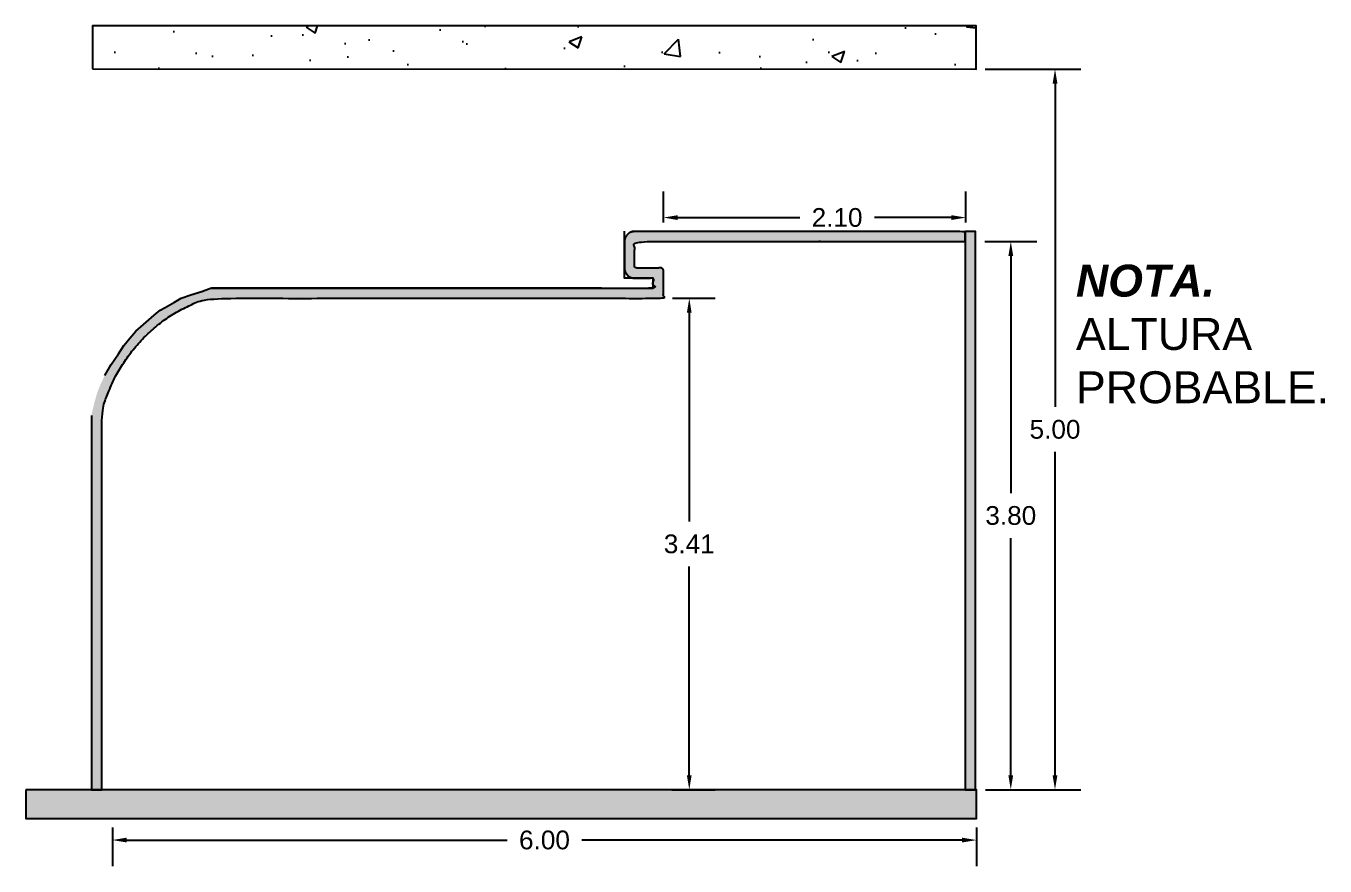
# Model space of a CAD drawing. Header units: millimetres. Extents: x 1966.2 to 2014.6, y 1502.1 to 1522.8.
# Drawn here: x 1966.19 to 1975.21, y 1509.54 to 1515.37 of the extents above; entities that cross this region are included whole.
import ezdxf

# ---------------------------------------------------------------- set-up
doc = ezdxf.new("R2010")
doc.units = ezdxf.units.MM
doc.layers.add('LOSA', color=250, linetype='Continuous')
doc.layers.add('MEDIDAS', color=252, linetype='Continuous')
doc.layers.add('MURO TABLAROKA', color=253, linetype='Continuous', lineweight=25)
doc.layers.add('NIVEL DE PISO', color=250, linetype='Continuous', lineweight=18)
doc.styles.get("Standard").update_dxf_attribs({"font": 'arial.ttf'})
doc.dimstyles.get("Standard").update_dxf_attribs({"dimtxt": 0.13, "dimasz": 0.1, "dimexe": 0.18, "dimexo": 0.0625, "dimgap": 0.09, "dimtad": 0, "dimtih": 1, "dimtoh": 1, "dimzin": 0, "dimdsep": 46, "dimtxsty": 'Standard', "dimcen": 0.09, "dimadec": 0, "dimazin": 0, "dimtfac": 1, "dimtofl": 0, "dimtmove": 0, "dimatfit": 3, "dimfxl": 1, "dimtolj": 1, "dimtzin": 0, "dimarcsym": 0})

# ---------------------------------------------------------------- blocks, each defined once
blk = doc.blocks.new('*D112')
at = {"layer": 'Defpoints', "color": 0, "lineweight": -3, "transparency": 16777216}
for p in [(1972.7813, 1513.8776), (1973.0234, 1513.8776), (1972.7856, 1510.0734)]:
    blk.add_point(p, dxfattribs=at)
at = {"layer": 'MEDIDAS', "color": 0, "lineweight": -2, "transparency": 16777216}
for p, q in [((1972.8438, 1513.8776), (1973.2034, 1513.8776)), ((1973.0234, 1513.7776), (1973.0234, 1512.1319)), ((1973.0234, 1510.1734), (1973.0234, 1511.8191)), ((1972.8481, 1510.0734), (1973.2034, 1510.0734))]:
    blk.add_line(p, q, dxfattribs=at)
at = {"layer": 'MEDIDAS', "color": 0, "lineweight": -3, "transparency": 16777216}
for points in [[(1973.0067, 1513.7776), (1973.0401, 1513.7776), (1973.0234, 1513.8776)], [(1973.0067, 1510.1734), (1973.0401, 1510.1734), (1973.0234, 1510.0734)]]:
    blk.add_solid(points, dxfattribs=at)
at = {"layer": 'MEDIDAS', "color": 0, "lineweight": -3, "transparency": 16777216, "insert": (1973.0234, 1511.9755), "char_height": 0.13, "attachment_point": 5}
blk.add_mtext('\\A1;3.80', dxfattribs=at)
blk = doc.blocks.new('*D114')
at = {"layer": 'Defpoints', "color": 0, "lineweight": -3, "transparency": 16777216}
for p in [(1966.7856, 1509.8734), (1972.7856, 1509.8734), (1966.7856, 1509.7236)]:
    blk.add_point(p, dxfattribs=at)
at = {"layer": 'MURO TABLAROKA', "color": 0, "lineweight": -2, "transparency": 16777216}
for p, q in [((1966.7856, 1509.8109), (1966.7856, 1509.5436)), ((1972.7856, 1509.8109), (1972.7856, 1509.5436)), ((1966.8856, 1509.7236), (1969.5267, 1509.7236)), ((1972.6856, 1509.7236), (1970.0446, 1509.7236))]:
    blk.add_line(p, q, dxfattribs=at)
at = {"layer": 'MURO TABLAROKA', "color": 0, "lineweight": -3, "transparency": 16777216}
for points in [[(1966.8856, 1509.7403), (1966.8856, 1509.7069), (1966.7856, 1509.7236)], [(1972.6856, 1509.7403), (1972.6856, 1509.7069), (1972.7856, 1509.7236)]]:
    blk.add_solid(points, dxfattribs=at)
at = {"layer": 'MURO TABLAROKA', "color": 0, "lineweight": -3, "transparency": 16777216, "insert": (1969.7856, 1509.7236), "char_height": 0.13, "attachment_point": 5}
blk.add_mtext('\\A1;6.00', dxfattribs=at)
blk = doc.blocks.new('*D115')
at = {"layer": 'Defpoints', "color": 0, "lineweight": -3, "transparency": 16777216}
for p in [(1972.7835, 1515.0734), (1972.7856, 1510.0734), (1973.3305, 1510.0734)]:
    blk.add_point(p, dxfattribs=at)
at = {"layer": 'MEDIDAS', "color": 0, "lineweight": -2, "transparency": 16777216}
for p, q in [((1972.846, 1515.0734), (1973.5105, 1515.0734)), ((1973.3305, 1514.9734), (1973.3305, 1512.7298)), ((1973.3305, 1510.1734), (1973.3305, 1512.417)), ((1972.8481, 1510.0734), (1973.5105, 1510.0734))]:
    blk.add_line(p, q, dxfattribs=at)
at = {"layer": 'MEDIDAS', "color": 0, "lineweight": -3, "transparency": 16777216}
for points in [[(1973.3138, 1514.9734), (1973.3471, 1514.9734), (1973.3305, 1515.0734)], [(1973.3138, 1510.1734), (1973.3471, 1510.1734), (1973.3305, 1510.0734)]]:
    blk.add_solid(points, dxfattribs=at)
at = {"layer": 'MEDIDAS', "color": 0, "lineweight": -3, "transparency": 16777216, "insert": (1973.3305, 1512.5734), "char_height": 0.13, "attachment_point": 5}
blk.add_mtext('\\A1;5.00', dxfattribs=at)
blk = doc.blocks.new('*D117')
at = {"layer": 'Defpoints', "color": 0, "lineweight": -3, "transparency": 16777216}
for p in [(1970.6113, 1514.0437), (1970.6113, 1513.9476), (1972.7113, 1513.9476)]:
    blk.add_point(p, dxfattribs=at)
at = {"layer": 'MURO TABLAROKA', "color": 0, "lineweight": -2, "transparency": 16777216}
for p, q in [((1970.6113, 1514.0101), (1970.6113, 1514.2237)), ((1972.7113, 1514.0101), (1972.7113, 1514.2237)), ((1970.7113, 1514.0437), (1971.5577, 1514.0437)), ((1972.6113, 1514.0437), (1972.0771, 1514.0437))]:
    blk.add_line(p, q, dxfattribs=at)
at = {"layer": 'MURO TABLAROKA', "color": 0, "lineweight": -3, "transparency": 16777216}
for points in [[(1970.7113, 1514.0604), (1970.7113, 1514.027), (1970.6113, 1514.0437)], [(1972.6113, 1514.0604), (1972.6113, 1514.027), (1972.7113, 1514.0437)]]:
    blk.add_solid(points, dxfattribs=at)
at = {"layer": 'MURO TABLAROKA', "color": 0, "lineweight": -3, "transparency": 16777216, "insert": (1971.8174, 1514.0437), "char_height": 0.13, "attachment_point": 5}
blk.add_mtext('\\A1;2.10', dxfattribs=at)
blk = doc.blocks.new('*D118')
at = {"layer": 'Defpoints', "color": 0, "lineweight": -3, "transparency": 16777216}
for p in [(1970.6114, 1513.4834), (1970.6063, 1510.0734), (1970.7909, 1510.0734)]:
    blk.add_point(p, dxfattribs=at)
at = {"layer": 'MURO TABLAROKA', "color": 0, "lineweight": -2, "transparency": 16777216}
for p, q in [((1970.6739, 1513.4834), (1970.9709, 1513.4834)), ((1970.7909, 1513.3834), (1970.7909, 1511.9348)), ((1970.7909, 1510.1734), (1970.7909, 1511.622)), ((1970.6688, 1510.0734), (1970.9709, 1510.0734))]:
    blk.add_line(p, q, dxfattribs=at)
at = {"layer": 'MURO TABLAROKA', "color": 0, "lineweight": -3, "transparency": 16777216}
for points in [[(1970.7742, 1513.3834), (1970.8075, 1513.3834), (1970.7909, 1513.4834)], [(1970.7742, 1510.1734), (1970.8075, 1510.1734), (1970.7909, 1510.0734)]]:
    blk.add_solid(points, dxfattribs=at)
at = {"layer": 'MURO TABLAROKA', "color": 0, "lineweight": -3, "transparency": 16777216, "insert": (1970.7909, 1511.7784), "char_height": 0.13, "attachment_point": 5}
blk.add_mtext('\\A1;3.41', dxfattribs=at)

msp = doc.modelspace()

# ---------------------------------------------------------------- hatches: boundary and pattern name
at = {"layer": 'LOSA', "lineweight": -3, "transparency": 33554687}
h = msp.add_hatch(dxfattribs=at)
h.set_pattern_fill('AR-CONC', color=213, scale=0.005)
h.set_pattern_definition([(50, (0.0512, -0.04886), (0.91092334, -0.07969543), [0.09525, -1.04775]), (355, (0.0512, -0.0489), (-0.1762171, 0.95528423), [0.0762, -0.83820292]), (100.451445, (0.1271, -0.0555), (0.73470624, 0.87558876), [0.08095004, -0.89045122]), (46.1842, (0.0512, 0.2051), (1.3553952, -0.21021164), [0.142875, -1.571625]), (96.63556, (0.1641, 0.1876), (1.1870207, 1.2371306), [0.1214251, -1.33567804]), (351.18415, (0.0512, 0.2051), (1.1870207, 1.2371306), [0.1142998, -1.25729866]), (21, (0.1782, 0.14164), (0.75807196, -0.511326), [0.09525, -1.04775]), (326, (0.1782, 0.1416), (0.30901014, 0.92093983), [0.0762, -0.8382]), (71.451445, (0.2414, 0.099), (1.0670821, 0.40961384), [0.08095004, -0.8904497]), (37.5, (0.0512, -0.04886), (0.015443016, 0.422775194), [0, -0.82804, 0, -0.8509, 0, -0.841375]), (7.5, (0.0512, -0.04886), (0.33409831, 0.50090287), [0, -0.48514, 0, -0.80899, 0, -0.320675]), (327.5, (-0.23202, -0.04886), (0.677952976, -0.02864372), [0, -0.3175, 0, -0.9906, 0, -1.31445]), (317.5, (-0.359, -0.04886), (0.7406459, 0.12713246), [0, -0.41275, 0, -0.65786, 0, -0.93345])])
h.paths.add_polyline_path([(1966.6475, 1515.0764), (1972.7835, 1515.0734), (1972.7835, 1515.3734), (1966.6475, 1515.3734)])
at = {"layer": 'MURO TABLAROKA', "lineweight": -3, "transparency": 33554687}
h = msp.add_hatch(color=256, dxfattribs=at)
h.dxf.hatch_style = 1
edge = h.paths.add_edge_path()
edge.add_spline(control_points=[(1966.7113, 1510.0734), (1966.7113, 1510.9386), (1966.7113, 1511.8039), (1966.7113, 1512.6691), (1966.7784, 1513.0398), (1967.1104, 1513.406), (1967.4739, 1513.4834), (1968.5197, 1513.4834), (1969.5655, 1513.4834), (1970.6113, 1513.4834), (1970.6113, 1513.5534), (1970.6113, 1513.6234), (1970.6113, 1513.6934), (1970.5446, 1513.6934), (1970.478, 1513.6934), (1970.4113, 1513.6934), (1970.4113, 1513.7548), (1970.4113, 1513.8162), (1970.4113, 1513.8776), (1971.1767, 1513.8776), (1971.942, 1513.8776), (1972.7073, 1513.8776), (1972.7073, 1513.9009), (1972.7073, 1513.9242), (1972.7073, 1513.9476), (1972.6997, 1513.9476), (1972.692, 1513.9476), (1971.9267, 1513.9476), (1971.169, 1513.9476), (1970.4113, 1513.9476), (1970.3703, 1513.9476), (1970.3413, 1513.9186), (1970.3413, 1513.8776), (1970.3413, 1513.877), (1970.3413, 1513.8763), (1970.3413, 1513.8149), (1970.3413, 1513.7542), (1970.3413, 1513.6934), (1970.3413, 1513.6524), (1970.3703, 1513.6234), (1970.4113, 1513.6234), (1970.4117, 1513.6234), (1970.4122, 1513.6234), (1970.4555, 1513.6234), (1970.4984, 1513.6234), (1970.5413, 1513.6234), (1970.5413, 1513.6232), (1970.5413, 1513.6229), (1970.5413, 1513.5996), (1970.5413, 1513.5765), (1970.5413, 1513.5534), (1970.5311, 1513.5534), (1970.5209, 1513.5534), (1969.4984, 1513.5534), (1968.4861, 1513.5534), (1967.4739, 1513.5534), (1967.469, 1513.5534), (1967.4641, 1513.5529), (1967.4593, 1513.5519), (1967.1827, 1513.493), (1966.9342, 1513.2884), (1966.7136, 1512.926), (1966.6648, 1512.8051), (1966.6424, 1512.6816), (1966.6417, 1512.6775), (1966.6413, 1512.6733), (1966.6413, 1512.6691), (1966.6413, 1512.6605), (1966.6413, 1512.6518), (1966.6413, 1511.7866), (1966.6413, 1510.93), (1966.6413, 1510.0734), (1966.6646, 1510.0734), (1966.688, 1510.0734), (1966.7113, 1510.0734)], knot_values=[0, 0, 0, 0, 1, 1, 1, 2.115594, 2.115594, 2.115594, 3.115594, 3.115594, 3.115594, 4.115594, 4.115594, 4.115594, 5.115594, 5.115594, 5.115594, 6.115594, 6.115594, 6.115594, 7.115594, 7.115594, 7.115594, 8.115594, 8.115594, 8.115594, 8.125594, 8.125594, 9.115594, 9.115594, 9.115594, 10.68639, 10.68639, 10.68639, 10.69639, 10.69639, 11.68639, 11.68639, 11.68639, 13.257186, 13.257186, 13.257186, 13.263686, 13.263686, 13.907186, 13.907186, 13.907186, 13.91052, 13.91052, 14.24052, 14.24052, 14.24052, 14.250297, 14.250297, 15.218209, 15.218209, 15.218209, 15.427904, 15.427904, 15.427904, 16.201358, 16.201358, 16.543498, 16.543498, 16.543498, 16.722509, 16.722509, 16.722509, 16.732509, 16.732509, 17.722509, 17.722509, 17.722509, 18.722509, 18.722509, 18.722509, 18.722509], weights=[1, 1, 1, 1, 1, 1, 1, 1, 1, 1, 1, 1, 1, 1, 1, 1, 1, 1, 1, 1, 1, 1, 1, 1, 1, 1, 1, 1, 1, 1, 0.804738, 0.804738, 1, 1, 1, 1, 1, 1, 0.804738, 0.804738, 1, 1, 1, 1, 1, 1, 1, 1, 1, 1, 1, 1, 1, 1, 1, 1, 0.996339, 0.996339, 1, 1, 1, 1, 1, 1, 0.997331, 0.997331, 1, 1, 1, 1, 1, 1, 1, 1, 1], degree=3, periodic=0)
at = {"layer": 'MURO TABLAROKA', "lineweight": -3}
h = msp.add_hatch(color=256, dxfattribs=at)
h.dxf.hatch_style = 1
h.paths.add_polyline_path([(1972.7074, 1513.9474), (1972.7074, 1513.8734), (1972.7074, 1510.0734), (1972.7774, 1510.0734), (1972.7774, 1513.9474)])
at = {"layer": 'NIVEL DE PISO', "lineweight": -3}
h = msp.add_hatch(color=256, dxfattribs=at)
h.dxf.hatch_style = 1
h.paths.add_polyline_path([(1966.1856, 1510.0734), (1966.1856, 1509.8734), (1972.7856, 1509.8734), (1972.7856, 1510.0734)])

# ---------------------------------------------------------------- linework, layer by layer
at = {"layer": 'LOSA', "color": 213, "lineweight": -3}
msp.add_lwpolyline([(1966.6475, 1515.0764), (1972.7835, 1515.0734), (1972.7835, 1515.3734), (1966.6475, 1515.3734)], close=True, dxfattribs=at)
at = {"layer": 'MURO TABLAROKA', "lineweight": -3}
msp.add_lwpolyline([(1966.7323, 1512.9485), (1966.7764, 1513.0249), (1966.827, 1513.0984), (1966.8661, 1513.1565), (1966.9075, 1513.2059), (1966.9488, 1513.2554), (1967.0021, 1513.3014), (1967.0765, 1513.3656), (1967.1167, 1513.4004), (1967.1519, 1513.4206), (1967.2163, 1513.4578), (1967.2623, 1513.4844), (1967.33, 1513.5067), (1967.4065, 1513.5319), (1967.4667, 1513.5534), (1970.5414, 1513.5534), (1970.5414, 1513.6229), (1970.3414, 1513.6234), (1970.3414, 1513.9488)], dxfattribs=at)
msp.add_lwpolyline([(1972.7074, 1513.9474), (1972.7074, 1513.8734), (1972.7074, 1510.0734), (1972.7774, 1510.0734), (1972.7774, 1513.9474)], close=True, dxfattribs=at)
msp.add_rational_spline([(1966.7114, 1510.0734), (1966.7114, 1510.9386), (1966.7114, 1511.8039), (1966.7114, 1512.6691), (1966.7785, 1513.0398), (1967.1105, 1513.406), (1967.474, 1513.4834), (1968.5198, 1513.4834), (1969.5656, 1513.4834), (1970.6114, 1513.4834), (1970.6114, 1513.5534), (1970.6114, 1513.6234), (1970.6114, 1513.6934), (1970.5448, 1513.6934), (1970.4781, 1513.6934), (1970.4114, 1513.6934), (1970.4114, 1513.7548), (1970.4114, 1513.8162), (1970.4114, 1513.8776), (1971.1768, 1513.8776), (1971.9421, 1513.8776), (1972.7074, 1513.8776), (1972.7074, 1513.9009), (1972.7074, 1513.9242), (1972.7074, 1513.9476), (1972.6998, 1513.9476), (1972.6921, 1513.9476), (1971.9268, 1513.9476), (1971.1691, 1513.9476), (1970.4114, 1513.9476), (1970.3704, 1513.9476), (1970.3414, 1513.9186), (1970.3414, 1513.8776), (1970.3414, 1513.877), (1970.3414, 1513.8763), (1970.3414, 1513.8149), (1970.3414, 1513.7542), (1970.3414, 1513.6934), (1970.3414, 1513.6524), (1970.3704, 1513.6234), (1970.4114, 1513.6234), (1970.4119, 1513.6234), (1970.4123, 1513.6234), (1970.4556, 1513.6234), (1970.4985, 1513.6234), (1970.5414, 1513.6234), (1970.5414, 1513.6232), (1970.5414, 1513.6229), (1970.5414, 1513.5996), (1970.5414, 1513.5765), (1970.5414, 1513.5534), (1970.5312, 1513.5534), (1970.521, 1513.5534), (1969.4985, 1513.5534), (1968.4862, 1513.5534), (1967.474, 1513.5534)], [1, 1, 1, 1, 1, 1, 1, 1, 1, 1, 1, 1, 1, 1, 1, 1, 1, 1, 1, 1, 1, 1, 1, 1, 1, 1, 1, 1, 1, 1, 0.804737854124, 0.804737854124, 1, 1, 1, 1, 1, 1, 0.804737854124, 0.804737854124, 1, 1, 1, 1, 1, 1, 1, 1, 1, 1, 1, 1, 1, 1, 1, 1], degree=3, knots=[0, 0, 0, 0, 1, 1, 1, 2.115594, 2.115594, 2.115594, 3.115594, 3.115594, 3.115594, 4.115594, 4.115594, 4.115594, 5.115594, 5.115594, 5.115594, 6.115594, 6.115594, 6.115594, 7.115594, 7.115594, 7.115594, 8.115594, 8.115594, 8.115594, 8.125594, 8.125594, 9.115594, 9.115594, 9.115594, 10.68639, 10.68639, 10.68639, 10.69639, 10.69639, 11.68639, 11.68639, 11.68639, 13.257186, 13.257186, 13.257186, 13.263686, 13.263686, 13.907186, 13.907186, 13.907186, 13.91052, 13.91052, 14.24052, 14.24052, 14.24052, 14.250297, 14.250297, 15.218209, 15.218209, 15.218209, 15.218209], dxfattribs=at)
msp.add_open_spline([(1966.6414, 1512.6691), (1966.6414, 1512.6605), (1966.6414, 1512.6518), (1966.6414, 1511.7866), (1966.6414, 1510.93), (1966.6414, 1510.0734), (1966.6648, 1510.0734), (1966.6881, 1510.0734), (1966.7114, 1510.0734)], degree=3, knots=[0, 0, 0, 0, 0.01, 0.01, 1, 1, 1, 2, 2, 2, 2], dxfattribs=at)
at = {"layer": 'NIVEL DE PISO', "lineweight": -3}
msp.add_lwpolyline([(1966.1856, 1510.0734), (1966.1856, 1509.8734), (1972.7856, 1509.8734), (1972.7856, 1510.0734)], close=True, dxfattribs=at)

# ---------------------------------------------------------------- texts
at = {"layer": 'MEDIDAS', "color": 2, "lineweight": -3, "insert": (1973.4758, 1513.7171), "char_height": 0.221963, "attachment_point": 1}
msp.add_mtext_dynamic_manual_height_columns('{\\fArial|b1|i1|c0|p34;NOTA.}\\PALTURA PROBABLE.', width=1.058679, gutter_width=12.5, heights=[0], dxfattribs=at)

# ---------------------------------------------------------------- dimensions: what is measured, and where the dimension line sits
at = {"layer": 'MEDIDAS', "lineweight": -3}
for base, p1, p2, picture, middle in [((1973.3305, 1510.0734), (1972.7835, 1515.0734), (1972.7856, 1510.0734), '*D115', (1973.3305, 1512.5734)), ((1973.0234, 1513.8776), (1972.7856, 1510.0734), (1972.7813, 1513.8776), '*D112', (1973.0234, 1511.9755))]:
    dim = msp.add_linear_dim(base=base, p1=p1, p2=p2, angle=90, dimstyle='Standard', dxfattribs=at)
    dim.commit()
    dim.dimension.update_dxf_attribs({"geometry": picture, "text_midpoint": middle})
at = {"layer": 'MURO TABLAROKA', "lineweight": -3}
for base, p1, p2, picture, middle in [((1970.6113, 1514.0437), (1972.7113, 1513.9476), (1970.6113, 1513.9476), '*D117', (1971.8174, 1514.0437)), ((1966.7856, 1509.7236), (1972.7856, 1509.8734), (1966.7856, 1509.8734), '*D114', (1969.7856, 1509.7236))]:
    dim = msp.add_linear_dim(base=base, p1=p1, p2=p2, dimstyle='Standard', dxfattribs=at)
    dim.commit()
    dim.dimension.update_dxf_attribs({"geometry": picture, "text_midpoint": middle, "dimtype": 160})
dim = msp.add_linear_dim(base=(1970.7909, 1510.0734), p1=(1970.6114, 1513.4834), p2=(1970.6063, 1510.0734), angle=90, dimstyle='Standard', dxfattribs=at)
dim.commit()
dim.dimension.update_dxf_attribs({"geometry": '*D118', "text_midpoint": (1970.7909, 1511.7784)})

doc.saveas('drawing.dxf')
